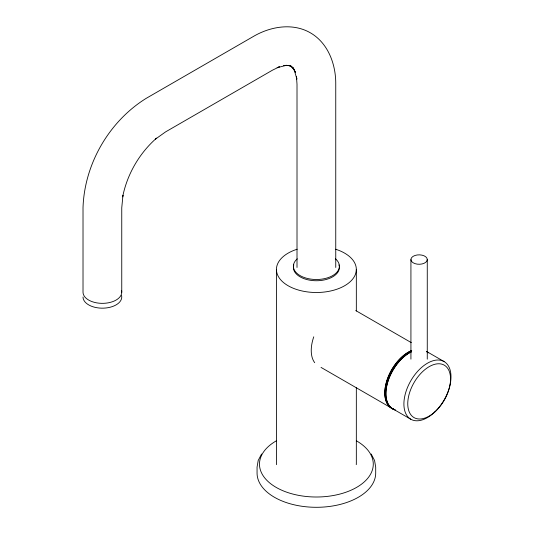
<?xml version="1.0" encoding="UTF-8"?>
<svg xmlns="http://www.w3.org/2000/svg" width="534" height="534" viewBox="0 0 534 534"><rect width="100%" height="100%" fill="white"/><g stroke="black" fill="none" stroke-linecap="round" stroke-linejoin="round"><path stroke-width="0.8" d="M297.011 267.467L297.011 84.252L296.47 76.636L296.864 79.112L294.181 69.66L295.375 72.264L292.465 67.351L294.374 69.687L290.676 65.949L293.146 67.805L289.308 65.535M261.58 454.02L258.202 460.441L257.061 467.123L257.061 473.051A59.314 34.249 0 0 0 316.382 507.3A59.314 34.249 0 0 0 375.696 473.051L375.696 467.123L374.554 460.441L371.183 454.02M287.799 65.388L291.577 66.463L289.441 65.555L283.754 65.555L286.604 65.288L277.079 67.684L279.422 66.79L272.554 70.134L165.58 131.891L155.341 139.2L156.555 138.132C139.281 153.298 127.145 174.318 122.646 196.866L122.967 195.277L121.752 207.813L121.752 292.171M287.98 65.375L289.461 65.615M355.757 310.568L411.334 342.654M426.833 351.606L444.088 361.565A33.288 19.217 -60 0 1 433.535 413.136A33.288 19.217 -60 0 1 404.705 396.488A33.288 19.217 -60 0 1 444.088 361.565M321.027 367.399L391.756 408.23M392.824 408.85L410.8 419.23M427.267 259.557A8.17 4.719 0 0 1 415.011 263.642A8.17 4.719 0 0 1 415.011 255.472A8.17 4.719 0 0 1 427.267 259.557L427.267 359.155M410.926 259.557L410.926 359.155M356.332 269.443L356.332 311.015M356.332 387.51L356.332 463.172A39.95 23.062 0 0 1 356.245 464.673M335.752 267.467L335.752 84.225C335.953 64.487 328.216 43.12 310.394 32.828C292.572 22.541 270.204 26.52 253.209 36.566L146.183 98.356C109.036 121.412 84.412 164.065 83.017 207.766L83.017 292.171A19.371 11.181 0 0 0 103.649 303.332A19.371 11.181 0 0 0 121.585 290.71M276.432 269.443L276.432 463.172A39.95 23.062 0 0 0 276.519 464.673M335.599 249.224A39.95 23.062 0 0 1 347.167 284.135A39.95 23.062 0 0 1 285.59 284.135A39.95 23.062 0 0 1 297.164 249.224M339.384 267.467A23.002 13.277 0 0 1 316.382 280.744A23.002 13.277 0 0 1 293.38 267.467M293.493 266.166A23.002 13.277 0 0 1 293.82 264.877M338.936 264.877A23.002 13.277 0 0 1 339.27 266.166M335.506 258.85A23.002 13.277 0 0 1 331.547 276.212A23.002 13.277 0 0 1 301.216 276.212A23.002 13.277 0 0 1 297.258 258.85M121.585 295.529A19.371 11.181 0 0 1 103.649 308.151A19.371 11.181 0 0 1 83.017 296.991M356.612 440.93A56.898 32.848 0 0 1 356.612 487.388A56.898 32.848 0 0 1 276.151 487.388A56.898 32.848 0 0 1 276.151 440.93M426.953 351.799A33.408 19.291 -60 0 1 428.041 352.907M393.772 409.271A33.408 19.291 -60 0 1 386.676 381.223A33.408 19.291 -60 0 1 411.701 350.484M426.813 351.485A33.408 19.291 -60 0 1 428.021 352.42M395.587 410.105A33.408 19.291 -60 0 1 387.324 383.292A33.408 19.291 -60 0 1 411.454 351.692M426.753 351.586A33.288 19.217 -60 0 1 427.954 352.52M394.9 409.778A33.288 19.217 -60 0 1 387.571 382.684A33.288 19.217 -60 0 1 411.447 351.793M314.713 362.693A33.288 19.217 -60 0 1 313.758 336.82M393.825 409.164A33.288 19.217 -60 0 1 389.353 406.374M388.825 405.8A33.288 19.217 -60 0 1 388.465 376.443A33.288 19.217 -60 0 1 411.694 350.584M434.696 412.054A30.264 17.475 -60 0 0 444.288 365.176A30.264 17.475 -60 0 0 408.483 396.922A30.264 17.475 -60 0 0 434.696 412.054"/></g></svg>
